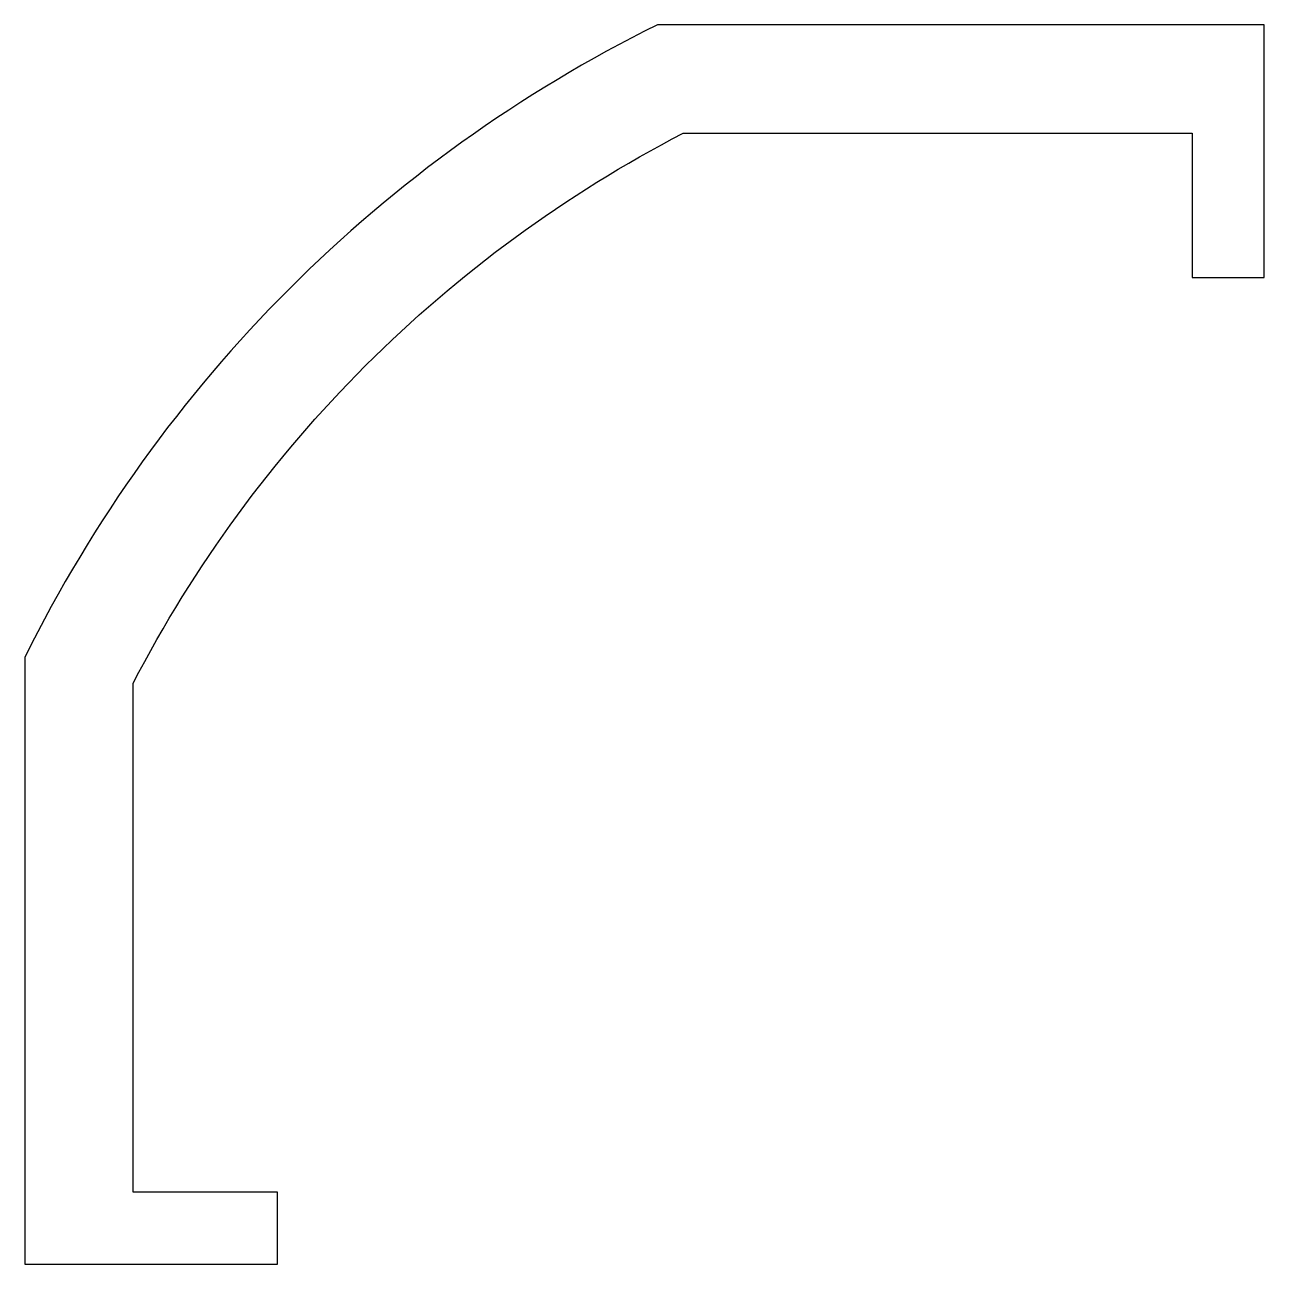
# Model space of a CAD drawing. Header units: inches. Extents: x -3.46 to -0.03, y 0.03 to 3.46.
import ezdxf

# ---------------------------------------------------------------- set-up
doc = ezdxf.new("R2010")
doc.units = ezdxf.units.IN
doc.header["$MEASUREMENT"] = 0

msp = doc.modelspace()

# ---------------------------------------------------------------- linework, layer by layer
msp.add_lwpolyline([(-3.165, 0.2315), (-3.165, 1.6407, -0.154789), (-1.6407, 3.165), (-0.2315, 3.165), (-0.2315, 2.765), (-0.0315, 2.765), (-0.0315, 3.465), (-1.7123, 3.465, 0.164676), (-3.465, 1.7123), (-3.465, 0.0315), (-2.765, 0.0315), (-2.765, 0.2315)], format="xyb", close=True)

doc.saveas('drawing.dxf')
